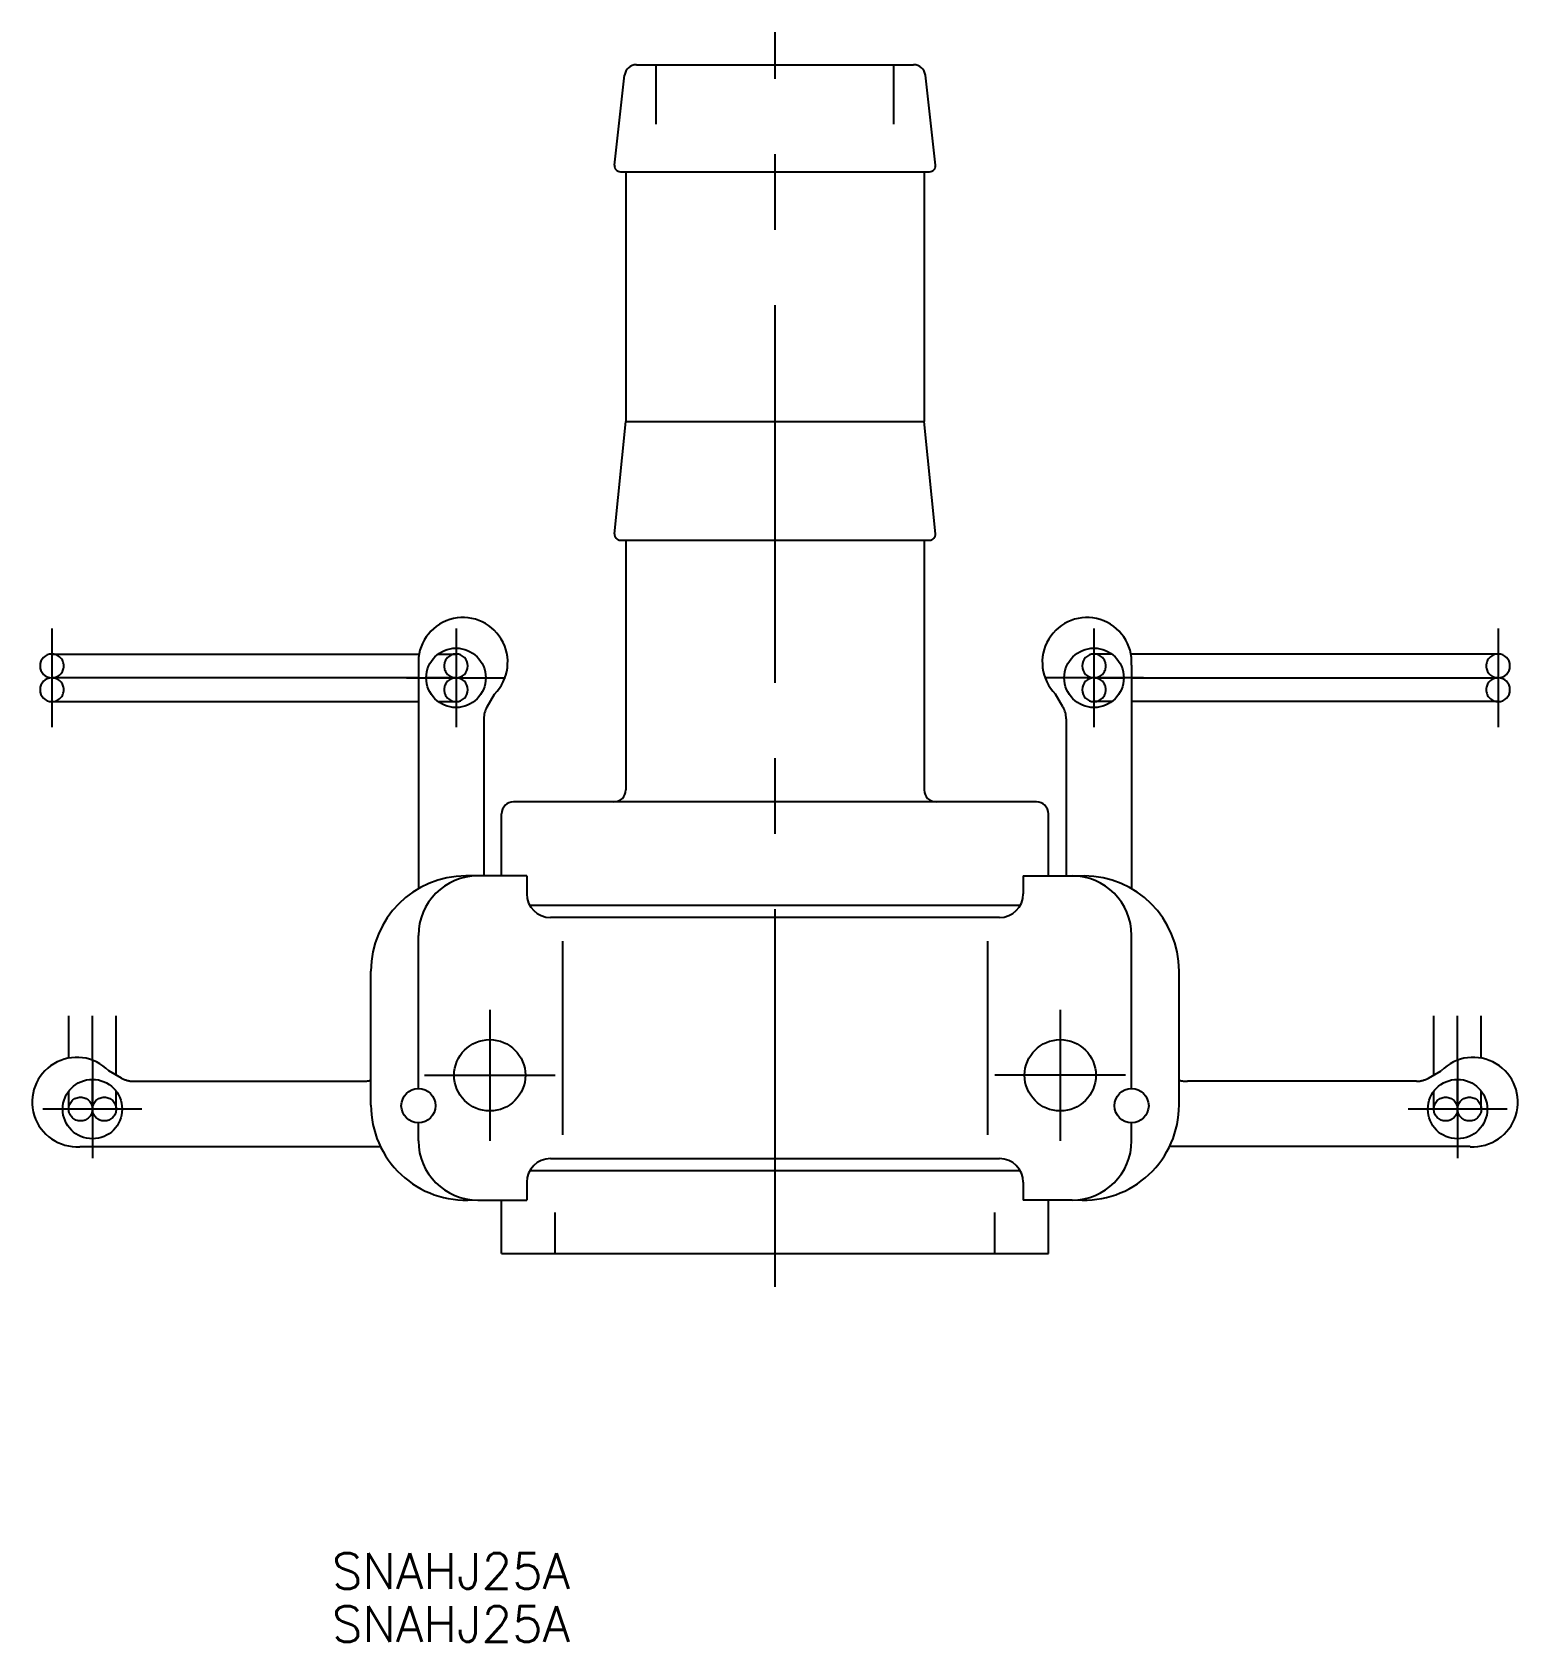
# Model space of a CAD drawing. Extents: x -62 to 62, y -33 to 103.
import ezdxf

# ---------------------------------------------------------------- set-up
doc = ezdxf.new("R2010")
doc.units = 0
for name, pattern in [('CENTER', [50.8, 31.75, -6.35, 6.35, -6.35]), ('DASHED', [19.05, 12.7, -6.35]), ('PHANTOM', [63.5, 31.75, -6.35, 6.35, -6.35, 6.35, -6.35])]:
    doc.linetypes.add(name, pattern=pattern)
doc.layers.get('0').update_dxf_attribs({"linetype": 'CONTINUOUS'})
doc.layers.add('CENTER', color=1, linetype='CENTER')
doc.styles.get("Standard").update_dxf_attribs({"font": 'txt.shx', "height": 3, "bigfont": 'bigfont.shx'})

# ---------------------------------------------------------------- blocks, each defined once
blk = doc.blocks.new('*U9')
at = {"color": 7, "linetype": 'CONTINUOUS'}
blk.add_text('SNAHJ25A', height=3, dxfattribs=at).set_placement((-37.29, -28.19))
blk = doc.blocks.new('*U10')
at = {"color": 7, "linetype": 'CONTINUOUS'}
blk.add_text('SNAHJ25A', height=3, dxfattribs=at).set_placement((-37.29, -32.65))

msp = doc.modelspace()

# ---------------------------------------------------------------- linework, layer by layer
at = {"color": 7, "linetype": 'CONTINUOUS'}
for p, q in [((-13.5, 91.56), (-12.66, 99.11)), ((-11.66, 100), (11.66, 100)), ((13.5, 91.56), (12.66, 99.11)), ((-13, 91), (13, 91)), ((-12.55, 91), (-12.55, 70)), ((12.55, 91), (12.55, 70)), ((-13.5, 60.55), (-12.55, 70)), ((-12.55, 70), (12.55, 70)), ((13.5, 60.55), (12.55, 70)), ((-13, 60), (13, 60)), ((-12.55, 60), (-12.55, 39)), ((12.55, 60), (12.55, 39)), ((-60.84, 50.43), (-29.94, 50.43)), ((-28.34, 50.43), (-26.84, 50.43)), ((28.34, 50.43), (26.84, 50.43)), ((60.84, 50.43), (29.94, 50.43)), ((-30, 49.49), (-30, 30.69)), ((30, 49.49), (30, 30.69)), ((-30, 48.43), (-60.84, 48.43)), ((-26.84, 48.43), (-29.34, 48.43)), ((26.84, 48.43), (29.34, 48.43)), ((30, 48.43), (60.84, 48.43)), ((-60.84, 46.43), (-30, 46.43)), ((-28.34, 46.43), (-26.84, 46.43)), ((-24.23, 45.98), (-23.61, 47.06)), ((24.23, 45.98), (23.61, 47.06)), ((28.34, 46.43), (26.84, 46.43)), ((60.84, 46.43), (30, 46.43)), ((-24.5, 44.98), (-24.5, 31.77)), ((24.5, 44.98), (24.5, 31.77)), ((22, 38), (-22, 38)), ((-23, 31.77), (-23, 37)), ((23, 31.77), (23, 37)), ((-20.89, 31.77), (-26, 31.77)), ((-20.89, 31.77), (-20.89, 30.27)), ((20.89, 31.77), (20.89, 30.27)), ((20.89, 31.77), (26, 31.77)), ((20.62, 29.27), (-20.62, 29.27)), ((18.89, 28.27), (-18.89, 28.27)), ((-30, 13.88), (-30, 26.77)), ((-17.89, 26.27), (-17.89, 10)), ((17.89, 26.27), (17.89, 10)), ((30, 13.88), (30, 26.77)), ((-34, 12.5), (-34, 23.77)), ((34, 12.5), (34, 23.77)), ((-30, 9.5), (-30, 11)), ((30, 9.5), (30, 11)), ((-20.62, 7), (20.62, 7)), ((-18.89, 8), (18.89, 8)), ((-20.89, 6), (-20.89, 4.5)), ((20.89, 6), (20.89, 4.5)), ((-25, 4.5), (-20.89, 4.5)), ((-23, 0), (-23, 4.5)), ((25, 4.5), (20.89, 4.5)), ((23, 0), (23, 4.5)), ((-23, 0), (23, 0))]:
    msp.add_line(p, q, dxfattribs=at)
at = {"color": 3, "linetype": 'DASHED'}
for p, q in [((-10, 95), (-10, 100)), ((10, 95), (10, 100)), ((-18.5, 0), (-18.5, 3.46)), ((18.5, 0), (18.5, 3.46))]:
    msp.add_line(p, q, dxfattribs=at)
at = {"color": 3, "linetype": 'PHANTOM'}
for p, q in [((-59.43, 16.45), (-59.43, 20)), ((-57.43, 16.27), (-57.43, 20)), ((-55.43, 15.02), (-55.43, 20)), ((55.43, 15.02), (55.43, 20)), ((57.43, 16.27), (57.43, 20)), ((59.43, 16.45), (59.43, 20)), ((-57.43, 16.3), (-57.43, 8.02)), ((57.43, 16.3), (57.43, 8.02)), ((-54.98, 14.77), (-56.06, 15.39)), ((54.98, 14.77), (56.06, 15.39)), ((-59.43, 12.16), (-59.43, 13.66)), ((-57.43, 12.16), (-57.43, 14.66)), ((-55.43, 12.16), (-55.43, 13.66)), ((-53.98, 14.5), (-34.7, 14.5)), ((53.98, 14.5), (34.7, 14.5)), ((55.43, 12.16), (55.43, 13.66)), ((57.43, 12.16), (57.43, 14.66)), ((59.43, 12.16), (59.43, 13.66)), ((-53.27, 12.16), (-61.59, 12.16)), ((61.59, 12.16), (53.27, 12.16)), ((-58.49, 9), (-33.19, 9)), ((58.49, 9), (33.19, 9))]:
    msp.add_line(p, q, dxfattribs=at)
at = {"color": 7, "linetype": 'CONTINUOUS'}
for centre, radius in [((-26.84, 48.43), 2.5), ((26.84, 48.43), 2.5), ((-24, 15), 3), ((24, 15), 3), ((-30, 12.44), 1.44), ((30, 12.44), 1.44)]:
    msp.add_circle(centre, radius, dxfattribs=at)
at = {"color": 3, "linetype": 'PHANTOM'}
for centre, radius in [((-57.43, 12.16), 2.5), ((57.43, 12.16), 2.5), ((-58.43, 12.16), 1), ((-56.43, 12.16), 1), ((56.43, 12.16), 1), ((58.43, 12.16), 1)]:
    msp.add_circle(centre, radius, dxfattribs=at)
at = {"color": 7, "linetype": 'CONTINUOUS'}
for centre, radius, start, end in [((-11.66, 99), 1, 90, 173.6598), ((11.66, 99), 1, 6.3402, 90), ((-13, 91.5), 0.5, 173.6598, 270), ((13, 91.5), 0.5, 270, 6.3402), ((-13, 60.5), 0.5, 174.2894, 270), ((13, 60.5), 0.5, 270, 5.7106), ((-26.25, 49.74), 3.76, 314.5836, 183.7661), ((26.25, 49.74), 3.76, 356.2339, 225.4164), ((-60.84, 49.43), 1, 90, 270), ((-26.84, 49.43), 1, 270, 90), ((26.84, 49.43), 1, 90, 270), ((60.84, 49.43), 1, 270, 90), ((-60.84, 47.43), 1, 90, 270), ((-26.84, 47.43), 1, 270, 90), ((26.84, 47.43), 1, 90, 270), ((60.84, 47.43), 1, 270, 90), ((-22.5, 44.98), 2, 150, 180), ((22.5, 44.98), 2, 0, 30), ((-22, 37), 1, 90, 180), ((-13.55, 39), 1, 270, 0), ((13.55, 39), 1, 180, 270), ((22, 37), 1, 0, 90), ((-26, 23.77), 8, 90, 180), ((-25, 26.77), 5, 90, 180), ((25, 26.77), 5, 0, 90), ((26, 23.77), 8, 0, 90), ((-18.89, 30.27), 2, 180, 270), ((18.89, 30.27), 2, 270, 360), ((-26, 12.5), 8, 180, 274.0037), ((26, 12.5), 8, 265.9963, 0), ((-25, 9.5), 5, 180, 270), ((25, 9.5), 5, 270, 0), ((-18.89, 6), 2, 90, 180), ((18.89, 6), 2, 0, 90)]:
    msp.add_arc(centre, radius, start, end, dxfattribs=at)
at = {"color": 3, "linetype": 'DASHED'}
for centre, start, end in [((-60.84, 49.43), 270, 90), ((-26.84, 49.43), 90, 270), ((26.84, 49.43), 270, 90), ((60.84, 49.43), 90, 270), ((-60.84, 47.43), 270, 90), ((-26.84, 47.43), 90, 270), ((26.84, 47.43), 270, 90), ((60.84, 47.43), 90, 270)]:
    msp.add_arc(centre, 1, start, end, dxfattribs=at)
at = {"color": 3, "linetype": 'PHANTOM'}
for centre, radius, start, end in [((-58.74, 12.75), 3.76, 44.5836, 273.7661), ((58.74, 12.75), 3.76, 266.2339, 135.4164), ((-53.98, 16.5), 2, 240, 270), ((-34.7, 17.5), 3, 270, 283.4786), ((34.7, 17.5), 3, 256.5214, 270), ((53.98, 16.5), 2, 270, 300)]:
    msp.add_arc(centre, radius, start, end, dxfattribs=at)
at = {"layer": 'CENTER', "color": 1, "linetype": 'CENTER'}
for p, q in [((0, -2.79), (0, 102.73)), ((-60.84, 52.57), (-60.84, 44.28)), ((-26.84, 52.57), (-26.84, 44.28)), ((26.84, 52.57), (26.84, 44.28)), ((60.84, 52.57), (60.84, 44.28)), ((-31, 48.43), (-22.68, 48.43)), ((31, 48.43), (22.68, 48.43)), ((-24, 20.5), (-24, 9.5)), ((24, 20.5), (24, 9.5)), ((-29.5, 15), (-18.5, 15)), ((29.5, 15), (18.5, 15))]:
    msp.add_line(p, q, dxfattribs=at)

# ---------------------------------------------------------------- block references
at = {"color": 7, "linetype": 'CONTINUOUS'}
for name in ['*U9', '*U10']:
    msp.add_blockref(name, (0, 0), dxfattribs=at)

doc.saveas('drawing.dxf')
